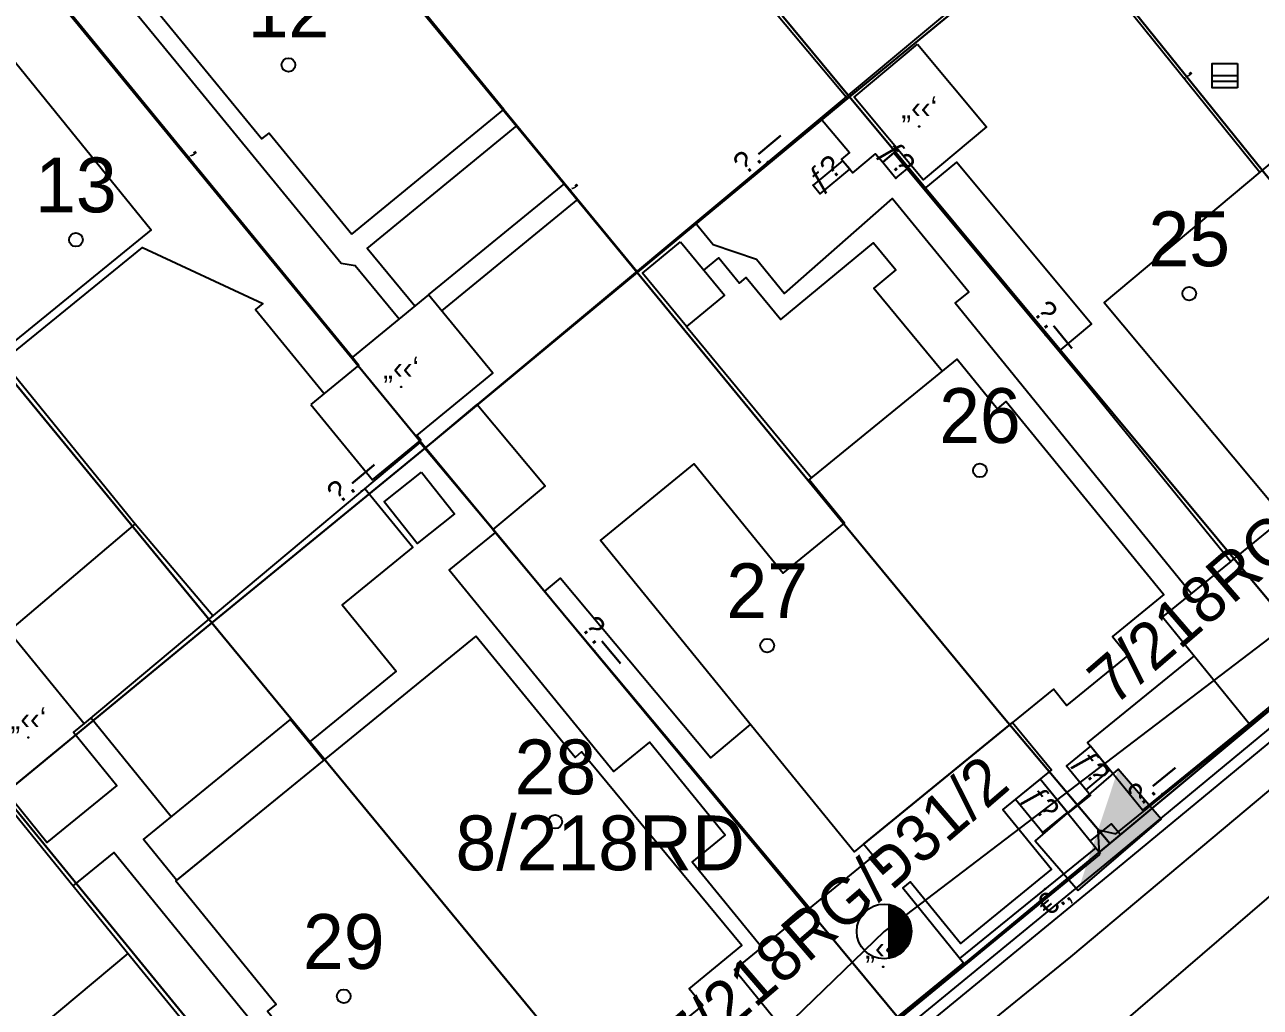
# Model space of a CAD drawing. Header units: metres. Extents: x 218299 to 220222, y 572714 to 574340.
# Drawn here: x 218870.87 to 218915.95, y 573262.93 to 573298.79 of the extents above; entities that cross this region are included whole.
import ezdxf
from ezdxf.enums import TextEntityAlignment as Align

# ---------------------------------------------------------------- set-up
doc = ezdxf.new("R2010")
doc.units = ezdxf.units.M
doc.header["$MEASUREMENT"] = 0
for name, color, linetype in [('1602', 44, 'Continuous'), ('1603', 44, 'Continuous'), ('6011', 10, 'Continuous'), ('6091', 102, 'CABLEUNDEXIST03'), ('6151', 102, 'CABLEUNDEXIST03'), ('6261', 7, 'Continuous'), ('6351', 7, 'Continuous'), ('A_POINTS', 2, 'Continuous'), ('M2200', 253, 'Continuous'), ('M2207', 253, 'Continuous'), ('M2401', 7, 'Continuous'), ('M2404', 7, 'Continuous'), ('M2407', 253, 'Continuous'), ('M2408', 253, 'Continuous'), ('M2412', 253, 'Continuous'), ('M2420', 253, 'Continuous'), ('M2601', 253, 'Continuous'), ('M2602', 253, 'Continuous'), ('M2604', 253, 'Continuous'), ('M2605', 253, 'Continuous'), ('M5203', 253, 'Continuous')]:
    doc.layers.add(name, color=color, linetype=linetype)
doc.styles.add('HEBTXT', font='HEBTXT')
doc.styles.add('MAVAT_HEBTXT', font='HEBTXT')
doc.linetypes.add('CABLEUNDEXIST03', pattern='A,3.5,[222,elecad.shx,S=0.01,R=0,X=0,Y=0],1.5', length=5)

# ---------------------------------------------------------------- blocks, each defined once
blk = doc.blocks.new('6261')
blk.add_lwpolyline([(-2, -1.2), (2, -1.2), (2, 1.2), (-2, 1.2)], close=True)
at = {"color": 0}
blk.add_solid([(2, 1.2), (-2, -1.2), (2, -1.2)], dxfattribs=at)
at = {"color": 0, "style": 'HEBTXT'}
blk.add_attdef('PIL_NAME', (2.689, 2.418), '', height=1.7, dxfattribs=at)
at = {"style": 'HEBTXT'}
blk.add_attdef('CAMUT_MONIM', (2.489, 0.218), '', height=1.7, dxfattribs=at)
at = {"color": 0, "style": 'HEBTXT', "flags": 1}
for tag, p in [('TYPE', (2.585, -1.773)), ('MAP_TYPE', (2.689, -3.782))]:
    blk.add_attdef(tag, p, '', height=1.7, dxfattribs=at)
blk = doc.blocks.new('6351')
at = {"color": 0}
for p, q in [((0.188, -0.982), (0.188, 0.982)), ((0.219, -0.976), (0.219, 0.976)), ((0.25, -0.968), (0.25, 0.968)), ((0.281, -0.96), (0.281, 0.96)), ((0.312, -0.95), (0.312, 0.95)), ((0.344, -0.939), (0.344, 0.939)), ((0.375, -0.927), (0.375, 0.927)), ((0.406, -0.914), (0.406, 0.914)), ((0.438, -0.899), (0.438, 0.899)), ((0.469, -0.883), (0.469, 0.883)), ((0.5, -0.866), (0.5, 0.866)), ((0.531, -0.847), (0.531, 0.847)), ((0.562, -0.827), (0.562, 0.827)), ((0.594, -0.805), (0.594, 0.805)), ((0.625, -0.781), (0.625, 0.781)), ((0.656, -0.755), (0.656, 0.755)), ((0.688, -0.726), (0.688, 0.726)), ((0.719, -0.695), (0.719, 0.695)), ((0.75, -0.661), (0.75, 0.661)), ((0.781, -0.624), (0.781, 0.624)), ((0.812, -0.583), (0.812, 0.583)), ((0.844, -0.537), (0.844, 0.537)), ((0.875, -0.484), (0.875, 0.484)), ((0.906, -0.423), (0.906, 0.423)), ((0.938, -0.348), (0.938, 0.348)), ((0.969, -0.248), (0.969, 0.248))]:
    blk.add_line(p, q, dxfattribs=at)
blk.add_circle((0, 0), 1, dxfattribs=at)
at = {"color": 0, "style": 'HEBTXT'}
blk.add_attdef('POLE_NUM', (2, 2), '', height=2, dxfattribs=at)
at = {"color": 0, "style": 'HEBTXT', "flags": 1}
blk.add_attdef('MAP_TYPE', (2.014, -0.642), '', height=2, dxfattribs=at)
blk = doc.blocks.new('1603')
at = {"layer": 'A_POINTS'}
blk.add_circle((0, 0), 0.25, dxfattribs=at)
at = {"color": 0, "style": 'HEBTXT'}
blk.add_attdef('PARCEL_NUM', text='', height=2, dxfattribs=at).set_placement((0, 1), align=Align.CENTER)
at = {"color": 0, "style": 'HEBTXT', "flags": 1}
blk.add_attdef('LOT_NUM', text='', height=2, dxfattribs=at).set_placement((0, -2.5), align=Align.CENTER)
blk = doc.blocks.new('M2601')
blk.add_circle((0, 0), 0.025)
at = {"style": 'MAVAT_HEBTXT'}
blk.add_attdef('NAME', text='', height=0.8, dxfattribs=at).set_placement((0, 1.592), align=Align.MIDDLE)
blk = doc.blocks.new('M2602')
blk.add_circle((0, 0), 0.025)
at = {"style": 'MAVAT_HEBTXT'}
blk.add_attdef('NAME', text='', height=0.8, dxfattribs=at).set_placement((0, 1.592), align=Align.MIDDLE)
blk = doc.blocks.new('M2605')
blk.add_circle((0, 0), 0.025)
at = {"style": 'MAVAT_HEBTXT'}
blk.add_attdef('NAME', text='', height=0.8, dxfattribs=at).set_placement((0, 1.592), align=Align.MIDDLE)
blk = doc.blocks.new('M2207')
blk.add_circle((0, 0), 0.025)
at = {"style": 'MAVAT_HEBTXT'}
blk.add_attdef('NAME', text='', height=0.8, dxfattribs=at).set_placement((0, 1.592), align=Align.MIDDLE)
blk = doc.blocks.new('M2412')
blk.add_circle((0, 0), 0.025)
at = {"style": 'MAVAT_HEBTXT'}
blk.add_attdef('NAME', text='', height=0.8, dxfattribs=at).set_placement((0, 1.592), align=Align.MIDDLE)
blk = doc.blocks.new('M5203')
for points in [[(1.54, -1.47), (-1.54, -1.47), (-1.54, 1.47), (1.54, 1.47)], [(-1.54, 0), (1.54, 0)], [(1.54, 1.47), (1.54, -1.47)], [(-1.54, -0.66), (1.54, -0.66)]]:
    blk.add_lwpolyline(points)
at = {"style": 'MAVAT_HEBTXT', "flags": 1}
for tag, p in [('MARK', (0, 3.2)), ('HEIGHT', (0, -3.3)), ('NAME', (0, -5.87))]:
    blk.add_attdef(tag, text='', height=0.8, dxfattribs=at).set_placement(p, align=Align.MIDDLE)
blk = doc.blocks.new('111')
at = {"layer": 'M2200'}
for points in [[(218882.802, 573291.15, 567.133), (218888.352, 573295.703, 566.983), (218885.228, 573299.511, 566.983), (218890.931, 573304.19, 566.383), (218884.912, 573311.526, 566.383), (218883.053, 573310, 566.233), (218882.543, 573310.622, 565.933), (218880.276, 573308.761, 565.933), (218880.823, 573308.095, 566.233), (218877.353, 573305.249, 566.383), (218875.478, 573307.534, 566.533), (218871.766, 573304.488, 566.383), (218871.766, 573304.488, 566.383), (218873.559, 573302.302, 566.383), (218873.358, 573302.137, 566.383), (218879.522, 573294.623, 566.983), (218879.779, 573294.834, 566.983)], [(218869.42, 573298.758, 565.933), (218875.48, 573291.31, 565.933), (218869.873, 573286.748, 568.183), (218874.897, 573280.573, 565.933), (218869.984, 573276.409, 565.858), (218867.431, 573277.774, 566.533), (218857.971, 573289.402, 565.933), (218863.721, 573294.08, 565.933), (218865.295, 573295.361, 565.933), (218864.795, 573295.976, 565.633), (218867.075, 573297.831, 565.633), (218867.555, 573297.241, 565.933)], [(218921.677, 573298.216, 570.133), (218915.938, 573293.412, 570.133), (218910.251, 573288.652, 570.133), (218916.324, 573281.396, 570.133), (218916.69, 573281.703, 570.133), (218921.954, 573286.109, 570.133), (218923.544, 573287.44, 570.133), (218924.086, 573286.792, 569.833), (218926.328, 573288.669, 569.833), (218925.841, 573289.252, 570.133), (218927.804, 573290.895, 570.133)], [(218899.486, 573282.18, 569.683), (218904.883, 573286.581, 569.683), (218906.355, 573284.776, 569.683), (218906.681, 573285.043, 569.683), (218912.427, 573277.996, 569.383), (218910.552, 573276.467, 569.233), (218911.119, 573275.772, 569.083), (218908.883, 573273.949, 569.083), (218908.402, 573274.539, 569.233), (218906.914, 573273.326, 569.264), (218901.474, 573268.89, 569.376), (218901.13, 573268.61, 569.383), (218891.87, 573279.967, 569.683), (218895.294, 573282.76, 569.833), (218898.544, 573278.774, 569.683), (218900.778, 573280.596, 569.533)], [(218887.323, 573276.474, 568.783), (218876.379, 573267.545, 569.083), (218880.046, 573263.051, 569.158), (218879.72, 573262.785, 568.633), (218885.49, 573255.712, 568.333), (218887.426, 573257.292, 568.183), (218887.943, 573256.659, 567.883), (218890.204, 573258.504, 567.733), (218889.661, 573259.169, 568.108), (218892.849, 573261.77, 568.183), (218893.346, 573261.16, 567.958), (218895.604, 573263.002, 567.883), (218895.113, 573263.604, 568.258), (218897.031, 573265.188, 568.333), (218891.183, 573272.252, 568.41), (218890.954, 573272.045, 568.633)]]:
    blk.add_polyline3d(points, close=True, dxfattribs=at)
at = {"layer": 'M2207'}
for points in [[(218903.444, 573298.08, 569.229), (218905.962, 573295.063, 569.229), (218903.651, 573293.134, 569.379), (218901.132, 573296.15, 569.454)], [(218894.788, 573290.866, 567.956), (218896.398, 573288.918, 567.881), (218895.012, 573287.773, 567.881), (218893.402, 573289.721, 567.881)], [(218881.301, 573284.935, 566.306), (218883.56, 573282.179, 566.231), (218885.323, 573283.624, 566.231), (218885.177, 573283.802, 566.231), (218887.946, 573286.072, 566.231), (218885.602, 573288.932, 566.231), (218882.823, 573286.653, 566.231), (218883.054, 573286.371, 566.381)], [(218887.371, 573284.926, 568.631), (218887.371, 573284.926, 568.631), (218889.852, 573281.964, 568.631), (218887.942, 573280.364, 568.481), (218887.942, 573280.364, 568.481), (218885.461, 573283.327, 568.406), (218885.461, 573283.327, 568.406), (218885.461, 573283.327, 568.406)], [(218885.346, 573282.467, 567.056), (218886.551, 573280.944, 567.056), (218885.181, 573279.86, 566.906), (218883.976, 573281.383, 566.906), (218885.346, 573282.467, 567.056)], [(218870.399, 573276.527, 566.308), (218873.032, 573273.291, 566.308), (218873.032, 573273.291, 566.308), (218872.646, 573272.977, 567.433), (218874.229, 573271.031, 567.658), (218871.673, 573268.952, 567.583), (218870.146, 573270.829, 567.433), (218870.146, 573270.829, 567.433), (218870.349, 573270.995, 567.433), (218867.661, 573274.299, 566.383)], [(218881.779, 573271.95, 568.277), (218876.409, 573267.569, 568.277), (218875.197, 573269.055, 568.277), (218880.566, 573273.436, 568.352)], [(218901.474, 573268.89, 569.229), (218906.914, 573273.326, 569.229), (218908.326, 573271.594, 569.079), (218906.556, 573270.15, 569.079), (218908.336, 573267.968, 568.929), (218905.014, 573265.259, 568.929), (218903.176, 573267.513, 569.004), (218902.901, 573267.289, 568.404), (218905.125, 573264.56, 567.954), (218899.978, 573260.363, 568.029), (218899.978, 573260.363, 568.029), (218896.763, 573264.305, 568.254), (218901.838, 573268.443, 569.229)]]:
    blk.add_polyline3d(points, close=True, dxfattribs=at)
at = {"layer": 'M2401'}
blk.add_polyline3d([(218866.195, 573229.186, 562.984), (218871.715, 573233.725, 563.434), (218879.593, 573240.307, 563.659), (218887.49, 573246.893, 564.184), (218894.619, 573252.845, 564.634), (218903.078, 573259.937, 564.934), (218909.038, 573264.773, 565.684), (218920.172, 573274.122, 566.284)], dxfattribs=at)
at = {"layer": 'M2404'}
blk.add_polyline3d([(218866.195, 573229.186, 562.984), (218871.715, 573233.725, 563.434), (218879.593, 573240.307, 563.659), (218887.49, 573246.893, 564.184), (218894.619, 573252.845, 564.634), (218903.078, 573259.937, 564.934), (218909.038, 573264.773, 565.684), (218920.172, 573274.122, 566.284)], dxfattribs=at)
at = {"layer": 'M2407'}
for points in [[(218872.317, 573302.399, 563.702), (218876.382, 573297.444, 563.702)], [(218876.382, 573297.444, 563.702), (218882.411, 573290.095, 563.702), (218882.928, 573290.005, 563.702), (218884.53, 573288.053, 563.702)], [(218885.095, 573288.515, 563.702), (218883.362, 573290.628, 563.702), (218888.833, 573295.117, 563.837)], [(218903.685, 573292.787, 566.927), (218904.875, 573293.778, 566.852), (218909.792, 573287.874, 567.302), (218908.602, 573286.883, 567.265)], [(218885.602, 573288.932, 563.552), (218890.569, 573293.001, 563.661)], [(218891.042, 573292.424, 563.702), (218886.076, 573288.354, 563.702)], [(218913.432, 573278.031, 566.521), (218904.819, 573288.625, 566.664), (218905.31, 573289.025, 566.664), (218902.523, 573292.453, 566.514), (218898.575, 573288.985, 566.364), (218897.566, 573290.225, 566.214), (218895.983, 573290.754, 566.214), (218895.325, 573291.565, 566.42)], [(218870.063, 573286.515, 563.402), (218875.164, 573290.665, 563.402), (218879.551, 573288.617, 563.627), (218879.288, 573288.403, 563.627), (218881.786, 573285.332, 563.627)], [(218895.642, 573289.833, 566.195), (218896.187, 573290.284, 566.195), (218896.947, 573289.364, 566.195), (218897.185, 573289.561, 566.195), (218898.449, 573288.032, 566.27), (218901.838, 573290.834, 566.495), (218902.654, 573289.846, 566.495), (218901.845, 573289.177, 566.495), (218904.35, 573286.147, 566.495)], [(218883.275, 573281.869, 565.052), (218885.027, 573279.72, 565.052), (218882.446, 573277.616, 565.052), (218884.419, 573275.197, 565.052), (218881.243, 573272.607, 565.052)], [(218897.756, 573265.115, 565.724), (218895.218, 573268.228, 565.724), (218896.427, 573269.213, 565.724), (218893.66, 573272.606, 565.724), (218892.347, 573271.535, 565.724), (218886.357, 573278.882, 565.274), (218888.036, 573280.251, 565.274)], [(218889.835, 573278.103, 566.174), (218890.414, 573278.587, 566.174), (218895.899, 573272.038, 566.624), (218897.347, 573273.25, 566.624)], [(218913.54, 573275.757, 566.699), (218909.645, 573272.59, 566.849), (218909.754, 573272.456, 566.89)], [(218876.214, 573269.885, 565.186), (218873.272, 573273.491, 565.052)], [(218881.815, 573256.115, 565.59), (218883.297, 573257.323, 565.59), (218878.025, 573263.789, 565.59), (218874.119, 573268.58, 565.14), (218872.626, 573267.363, 565.21)]]:
    blk.add_polyline3d(points, dxfattribs=at)
at = {"layer": 'M2408'}
blk.add_polyline3d([(218920.389, 573277.284, 566.58), (218915.542, 573273.295, 566.205)], dxfattribs=at)
at = {"layer": 'M2412'}
for points in [[(218902.579, 573294.114, 567.64), (218902.172, 573293.775, 567.64), (218902.655, 573293.195, 566.477), (218903.063, 573293.534, 566.477)], [(218900.968, 573293.52, 567.64), (218900.711, 573293.828, 567.64), (218899.639, 573292.932, 566.29), (218899.895, 573292.625, 566.29), (218900.968, 573293.52, 567.64)], [(218909.754, 573272.456, 566.89), (218908.883, 573271.748, 566.89), (218909.594, 573270.873, 566.065), (218910.465, 573271.581, 566.065), (218909.754, 573272.456, 566.89)], [(218907.917, 573271.26, 566.89), (218907.02, 573270.531, 566.89), (218908.015, 573269.308, 565.99), (218908.911, 573270.037, 565.99), (218907.917, 573271.26, 566.89)]]:
    blk.add_polyline3d(points, close=True, dxfattribs=at)
at = {"layer": 'M2420', "linetype": 'Continuous', "lineweight": -3}
blk.add_lwpolyline([(218894.8, 573248.5), (218940, 573287.38), (218941.816, 573288.779)], dxfattribs=at)
at = {"layer": 'M2601'}
for points in [[(218870.898, 573301.236, 565.502), (218882.823, 573286.653, 565.352)], [(218910.429, 573300.263, 568.99), (218915.938, 573293.412, 569.14)], [(218888.352, 573295.703, 565.502), (218893.201, 573289.792, 565.365)], [(218874.897, 573280.573, 564.524), (218877.732, 573277.227, 564.524)], [(218870.915, 573261.776, 565.954), (218874.638, 573264.891, 565.954)]]:
    blk.add_polyline3d(points, dxfattribs=at)
at = {"layer": 'M2602'}
for points in [[(218895.626, 573302.393, 564.68), (218900.835, 573296.164, 564.958)], [(218914.872, 573279.202, 568.09), (218912.384, 573277.179, 568.09), (218912.384, 573277.179, 568.09)], [(218908.932, 573270.012, 567.415), (218909.952, 573268.757, 567.415), (218904.992, 573264.724, 567.415)], [(218909.753, 573269.001, 567.415), (218910.524, 573269.628, 567.415), (218910.844, 573269.233, 567.377)], [(218909.952, 573268.757, 567.415), (218910.125, 573268.544, 567.415)]]:
    blk.add_polyline3d(points, dxfattribs=at)
at = {"layer": 'M2604'}
blk.add_polyline3d([(218895.012, 573287.773, 568.541), (218899.575, 573282.253, 568.541)], dxfattribs=at)
at = {"layer": 'M2605'}
for points in [[(218908.595, 573302.641, 566.702), (218887.371, 573284.926, 566.252)], [(218899.904, 573295.387, 567.64), (218900.956, 573294.127, 567.64), (218900.665, 573293.884, 567.64), (218901.078, 573293.388, 567.64), (218901.913, 573294.085, 567.64), (218902.172, 573293.775, 567.64), (218902.579, 573294.114, 567.64)], [(218902.579, 573294.114, 567.64), (218902.728, 573294.239, 567.64)], [(218902.579, 573294.114, 566.851), (218909.693, 573285.573, 567.34), (218914.872, 573279.202, 567.49), (218914.872, 573279.202, 567.49), (218917.192, 573281.104, 567.49)], [(218885.461, 573283.327, 565.052), (218885.277, 573283.546, 565.052), (218873.032, 573273.291, 565.052)], [(218887.942, 573280.364, 566.102), (218899.513, 573266.547, 566.544)], [(218912.384, 573277.179, 566.59), (218915.542, 573273.295, 566.89), (218911.647, 573270.128, 566.89), (218909.754, 573272.456, 566.89), (218908.883, 573271.748, 566.89), (218909.752, 573270.679, 566.89), (218908.932, 573270.012, 566.89), (218908.932, 573270.012, 566.89), (218907.917, 573271.26, 566.89)], [(218870.043, 573270.745, 565.052), (218869.942, 573270.663, 565.052), (218869.942, 573270.663, 565.052), (218875.038, 573264.4, 565.352), (218883.574, 573253.965, 565.652)]]:
    blk.add_polyline3d(points, dxfattribs=at)
at = {"layer": 'M2207'}
ref = blk.add_blockref('M2207', (218903.505, 573295.075), dxfattribs=dict(at, xscale=0.5, yscale=0.5, zscale=0.5))
ref.add_attrib('NAME', '„‹‹‘', dxfattribs={"layer": '0', "height": 0.8, "style": 'MAVAT_HEBTXT'}).set_placement((218903.505, 573295.7), align=Align.MIDDLE)
ref = blk.add_blockref('M2207', (218884.599, 573285.573), dxfattribs=dict(at, xscale=0.5, yscale=0.5, zscale=0.5))
ref.add_attrib('NAME', '„‹‹‘', dxfattribs={"layer": '0', "height": 0.8, "style": 'MAVAT_HEBTXT'}).set_placement((218884.599, 573286.198), align=Align.MIDDLE)
ref = blk.add_blockref('M2207', (218870.999, 573272.779), dxfattribs=dict(at, xscale=0.5, yscale=0.5, zscale=0.5))
ref.add_attrib('NAME', '„‹‹‘', dxfattribs={"layer": '0', "height": 0.8, "style": 'MAVAT_HEBTXT'}).set_placement((218870.999, 573273.404), align=Align.MIDDLE)
ref = blk.add_blockref('M2207', (218902.189, 573264.411), dxfattribs=dict(at, xscale=0.5, yscale=0.5, zscale=0.5))
ref.add_attrib('NAME', '„‹‹‘', dxfattribs={"layer": '0', "height": 0.8, "style": 'MAVAT_HEBTXT'}).set_placement((218902.189, 573265.036), align=Align.MIDDLE)
at = {"layer": 'M2412'}
ref = blk.add_blockref('M2412', (218902.655, 573293.195), dxfattribs=dict(at, xscale=0.5, yscale=0.5, zscale=0.5))
ref.add_attrib('NAME', 'ƒ\x8e', dxfattribs={"layer": '0', "height": 0.8, "rotation": 309.8505, "style": 'MAVAT_HEBTXT'}).set_placement((218902.65, 573293.878), align=Align.MIDDLE)
ref = blk.add_blockref('M2412', (218899.639, 573292.932), dxfattribs=dict(at, xscale=0.5, yscale=0.5, zscale=0.5))
ref.add_attrib('NAME', 'ƒ\x8e', dxfattribs={"layer": '0', "height": 0.8, "rotation": 39.8505, "style": 'MAVAT_HEBTXT'}).set_placement((218900.114, 573293.329, 0.598), align=Align.MIDDLE)
ref = blk.add_blockref('M2412', (218909.594, 573270.873), dxfattribs=dict(at, xscale=0.5, yscale=0.5, zscale=0.5))
ref.add_attrib('NAME', 'ƒ\x8e', dxfattribs={"layer": '0', "height": 0.8, "rotation": 309.1099, "style": 'MAVAT_HEBTXT'}).set_placement((218909.74, 573271.643), align=Align.MIDDLE)
ref = blk.add_blockref('M2412', (218908.015, 573269.308), dxfattribs=dict(at, xscale=0.5, yscale=0.5, zscale=0.5))
ref.add_attrib('NAME', 'ƒ\x8e', dxfattribs={"layer": '0', "height": 0.8, "rotation": 309.1099, "style": 'MAVAT_HEBTXT'}).set_placement((218907.908, 573270.336), align=Align.MIDDLE)
at = {"layer": 'M2601'}
ref = blk.add_blockref('M2601', (218913.184, 573296.837), dxfattribs=dict(at, xscale=0.5, yscale=0.5, zscale=0.5))
ref.add_attrib('NAME', '‚', dxfattribs={"layer": '0', "height": 0.8, "rotation": 308.8069, "style": 'MAVAT_HEBTXT'}).set_placement((218913.612, 573297.182), align=Align.MIDDLE)
ref = blk.add_blockref('M2601', (218876.86, 573293.945), dxfattribs=dict(at, xscale=0.5, yscale=0.5, zscale=0.5))
ref.add_attrib('NAME', '‚', dxfattribs={"layer": '0', "height": 0.8, "rotation": 309.2736, "style": 'MAVAT_HEBTXT'}).set_placement((218877.286, 573294.293), align=Align.MIDDLE)
ref = blk.add_blockref('M2601', (218890.776, 573292.748), dxfattribs=dict(at, xscale=0.5, yscale=0.5, zscale=0.5))
ref.add_attrib('NAME', '‚', dxfattribs={"layer": '0', "height": 0.8, "rotation": 309.3644, "style": 'MAVAT_HEBTXT'}).set_placement((218891.202, 573293.097), align=Align.MIDDLE)
at = {"layer": 'M2602'}
ref = blk.add_blockref('M2602', (218908.099, 573267.251), dxfattribs=dict(at, xscale=0.5, yscale=0.5, zscale=0.5))
ref.add_attrib('NAME', '€.‚', dxfattribs={"layer": '0', "height": 0.8, "rotation": 39.1099, "style": 'MAVAT_HEBTXT'}).set_placement((218908.446, 573266.824), align=Align.MIDDLE)
at = {"layer": 'M2605'}
ref = blk.add_blockref('M2605', (218897.983, 573293.784), dxfattribs=dict(at, xscale=0.5, yscale=0.5, zscale=0.5))
ref.add_attrib('NAME', '\x9a.—', dxfattribs={"layer": '0', "height": 0.8, "rotation": 39.8505, "style": 'MAVAT_HEBTXT'}).set_placement((218897.631, 573294.206), align=Align.MIDDLE)
ref = blk.add_blockref('M2605', (218908.122, 573287.459), dxfattribs=dict(at, xscale=0.5, yscale=0.5, zscale=0.5))
ref.add_attrib('NAME', '\x9a.—', dxfattribs={"layer": '0', "height": 0.8, "rotation": 309.1099, "style": 'MAVAT_HEBTXT'}).set_placement((218908.549, 573287.806), align=Align.MIDDLE)
ref = blk.add_blockref('M2605', (218883.158, 573281.771), dxfattribs=dict(at, xscale=0.5, yscale=0.5, zscale=0.5))
ref.add_attrib('NAME', '\x9a.—', dxfattribs={"layer": '0', "height": 0.8, "rotation": 39.9452, "style": 'MAVAT_HEBTXT'}).set_placement((218882.805, 573282.192), align=Align.MIDDLE)
ref = blk.add_blockref('M2605', (218891.642, 573275.946), dxfattribs=dict(at, xscale=0.5, yscale=0.5, zscale=0.5))
ref.add_attrib('NAME', '\x9a.—', dxfattribs={"layer": '0', "height": 0.8, "rotation": 309.9452, "style": 'MAVAT_HEBTXT'}).set_placement((218892.063, 573276.3), align=Align.MIDDLE)
ref = blk.add_blockref('M2605', (218912.372, 573270.718), dxfattribs=dict(at, xscale=0.5, yscale=0.5, zscale=0.5))
ref.add_attrib('NAME', '\x9a.—', dxfattribs={"layer": '0', "height": 0.8, "rotation": 39.1099, "style": 'MAVAT_HEBTXT'}).set_placement((218912.025, 573271.144), align=Align.MIDDLE)
at = {"layer": 'M5203', "xscale": 0.3, "yscale": 0.3, "zscale": 0.3}
blk.add_blockref('M5203', (218914.657, 573296.934, 567.264), dxfattribs=at)

msp = doc.modelspace()

# ---------------------------------------------------------------- linework, layer by layer
at = {"layer": '1602'}
for points in [[(218900.426, 573312.471), (218908.716, 573302.531), (218900.966, 573296.161), (218883.2299, 573317.5801), (218883.196, 573317.621), (218890.836, 573324.011), (218890.8704, 573323.9696), (218894.936, 573319.081)], [(218883.196, 573317.621), (218883.2299, 573317.5801), (218900.966, 573296.161), (218893.216, 573289.751), (218884.976, 573299.751), (218879.516, 573306.401), (218875.5004, 573311.2395), (218875.466, 573311.281)], [(218884.976, 573299.751), (218893.216, 573289.751), (218885.486, 573283.351), (218867.7902, 573304.9094), (218867.756, 573304.951), (218875.466, 573311.281), (218875.5004, 573311.2395), (218879.516, 573306.401)], [(218916.326, 573293.101), (218908.716, 573302.531), (218916.416, 573308.871), (218933.626, 573288.261), (218925.666, 573281.621), (218921.816, 573286.461)], [(218867.756, 573304.951), (218867.7902, 573304.9094), (218885.486, 573283.351), (218877.696, 573276.961), (218869.446, 573286.981), (218863.996, 573293.631), (218860.0497, 573298.5094), (218860.016, 573298.551)], [(218921.816, 573286.461), (218925.666, 573281.621), (218918.246, 573275.391), (218900.966, 573296.161), (218908.716, 573302.531), (218916.326, 573293.101)], [(218869.446, 573286.981), (218877.696, 573276.961), (218870.086, 573270.701), (218852.4002, 573292.2493), (218852.366, 573292.291), (218860.016, 573298.551), (218860.0497, 573298.5094), (218863.996, 573293.631)], [(218901.066, 573280.181), (218893.216, 573289.751), (218900.966, 573296.161), (218918.246, 573275.391), (218910.456, 573268.911), (218906.546, 573273.561)], [(218906.546, 573273.561), (218910.456, 573268.911), (218902.746, 573262.531), (218885.486, 573283.351), (218893.216, 573289.751), (218901.066, 573280.181)], [(218885.616, 573267.361), (218877.696, 573276.961), (218885.486, 573283.351), (218902.746, 573262.531), (218894.906, 573256.031), (218891.066, 573260.731)], [(218891.066, 573260.731), (218894.906, 573256.031), (218887.276, 573249.681), (218870.086, 573270.701), (218877.696, 573276.961), (218885.616, 573267.361)], [(218866.656, 573251.321), (218858.466, 573261.111), (218870.086, 573270.701), (218887.276, 573249.681), (218875.836, 573240.191), (218872.126, 573244.691)]]:
    msp.add_lwpolyline(points, close=True, dxfattribs=at)
msp.add_lwpolyline([(218865.5541, 573231.4759), (218865.7328, 573231.5659), (218865.9091, 573231.6602), (218866.083, 573231.759), (218866.2544, 573231.862), (218866.4231, 573231.9694), (218866.5892, 573232.0809), (218866.7524, 573232.1965), (218866.9126, 573232.3161), (218867.096, 573232.461), (218875.836, 573240.191), (218887.276, 573249.681), (218894.906, 573256.031), (218902.746, 573262.531), (218910.456, 573268.911), (218918.246, 573275.391)], dxfattribs=at)
at = {"layer": '6011'}
msp.add_lwpolyline([(219013.3134, 573346.0718), (218952.2833, 573303.8429), (218902.223, 573265.6988), (218854.6979, 573219.7352), (218813.7872, 573260.3922), (218744.573, 573214.53), (218663.4418, 573189.6406)], dxfattribs=at)
at = {"layer": '6091'}
for points in [[(218848.248, 573218.4467), (218848.2478, 573218.4299), (218848.4722, 573218.4397), (218848.4722, 573218.6957), (218848.503, 573218.6976), (218849.2222, 573218.8858), (218860.7524, 573227.636), (218868.2215, 573233.4214), (218876.8759, 573240.4208), (218894.9807, 573255.5794), (218910.4909, 573268.3191), (218925.7481, 573280.9316), (218941.4869, 573293.8529), (218958.1144, 573307.8257), (218975.0607, 573320.9872), (218993.5617, 573332.1366), (218999.7826, 573321.0713), (219001.8835, 573317.3398), (219001.9268, 573317.2173), (219001.7583, 573317.2171), (219001.7496, 573316.9408), (219001.8493, 573316.9375), (219001.8493, 573316.9698)], [(218848.178, 573218.4467), (218848.1785, 573218.4178), (218848.4989, 573218.4307), (218848.503, 573218.5098), (218849.2727, 573218.4221), (218860.8814, 573227.23), (218868.4698, 573233.1077), (218877.1301, 573240.1119), (218895.236, 573255.2715), (218910.7453, 573268.0104), (218926.0025, 573280.6229), (218941.7425, 573293.5452), (218945.3014, 573296.5359), (218954.0668, 573283.1804), (218953.92, 573283.175), (218953.9209, 573282.7738), (218954.1267, 573282.7644), (218954.1259, 573282.8104)]]:
    msp.add_lwpolyline(points, dxfattribs=at)
at = {"layer": '6151'}
for points in [[(218910.0329, 573269.4049), (218910.6738, 573269.2621), (218925.3607, 573281.1328), (218925.4183, 573281.9897)], [(218894.5337, 573256.3265), (218894.9479, 573256.0702), (218910.0808, 573268.4998), (218910.0329, 573269.4049)]]:
    msp.add_lwpolyline(points, dxfattribs=at)

# ---------------------------------------------------------------- block references
msp.add_blockref('111', (0, 0))
at = {"layer": '1603'}
for p, values in [((218880.4893, 573297.3268), {'PARCEL_NUM': '12'}), ((218872.7328, 573290.9439), {'PARCEL_NUM': '13'}), ((218913.3566, 573288.9763), {'PARCEL_NUM': '25'}), ((218905.7207, 573282.5264), {'PARCEL_NUM': '26'}), ((218897.9567, 573276.1334), {'PARCEL_NUM': '27'}), ((218890.2267, 573269.7041), {'PARCEL_NUM': '28'}), ((218882.5062, 573263.3326), {'PARCEL_NUM': '29'})]:
    msp.add_blockref('1603', p, dxfattribs=at).add_auto_attribs(values)
at = {"layer": '6261'}
ref = msp.add_blockref('6261', (218859.7538, 573298.8254), dxfattribs=dict(at, rotation=42.00999999998703))
ref.add_attrib('PIL_NAME', '15/218RD/פ33/1', (218860.2283, 573303.3202), dxfattribs={"layer": '0', "color": 0, "height": 1.7, "rotation": 42.01, "style": 'HEBTXT'})
ref = msp.add_blockref('6261', (218910.0329, 573269.4049), dxfattribs=dict(at, rotation=40.74999999998743))
ref.add_attrib('PIL_NAME', '7/218RG/פ31/3', (218910.6061, 573273.8881), dxfattribs={"layer": '0', "color": 0, "height": 1.7, "rotation": 40.75, "style": 'HEBTXT'})
ref = msp.add_blockref('6261', (218894.5337, 573256.3265), dxfattribs=dict(at, rotation=40.70999999998745))
ref.add_attrib('PIL_NAME', '7/218RG/פ31/2', (218895.11, 573260.8093), dxfattribs={"layer": '0', "color": 0, "height": 1.7, "rotation": 40.71, "style": 'HEBTXT'})
at = {"layer": '6351'}
ref = msp.add_blockref('6351', (218902.223, 573265.6988), dxfattribs=at)
ref.add_attrib('POLE_NUM', '8/218RD', (218886.5857, 573267.9321), dxfattribs={"layer": '0', "color": 0, "height": 2, "style": 'HEBTXT'})

doc.saveas('drawing.dxf')
